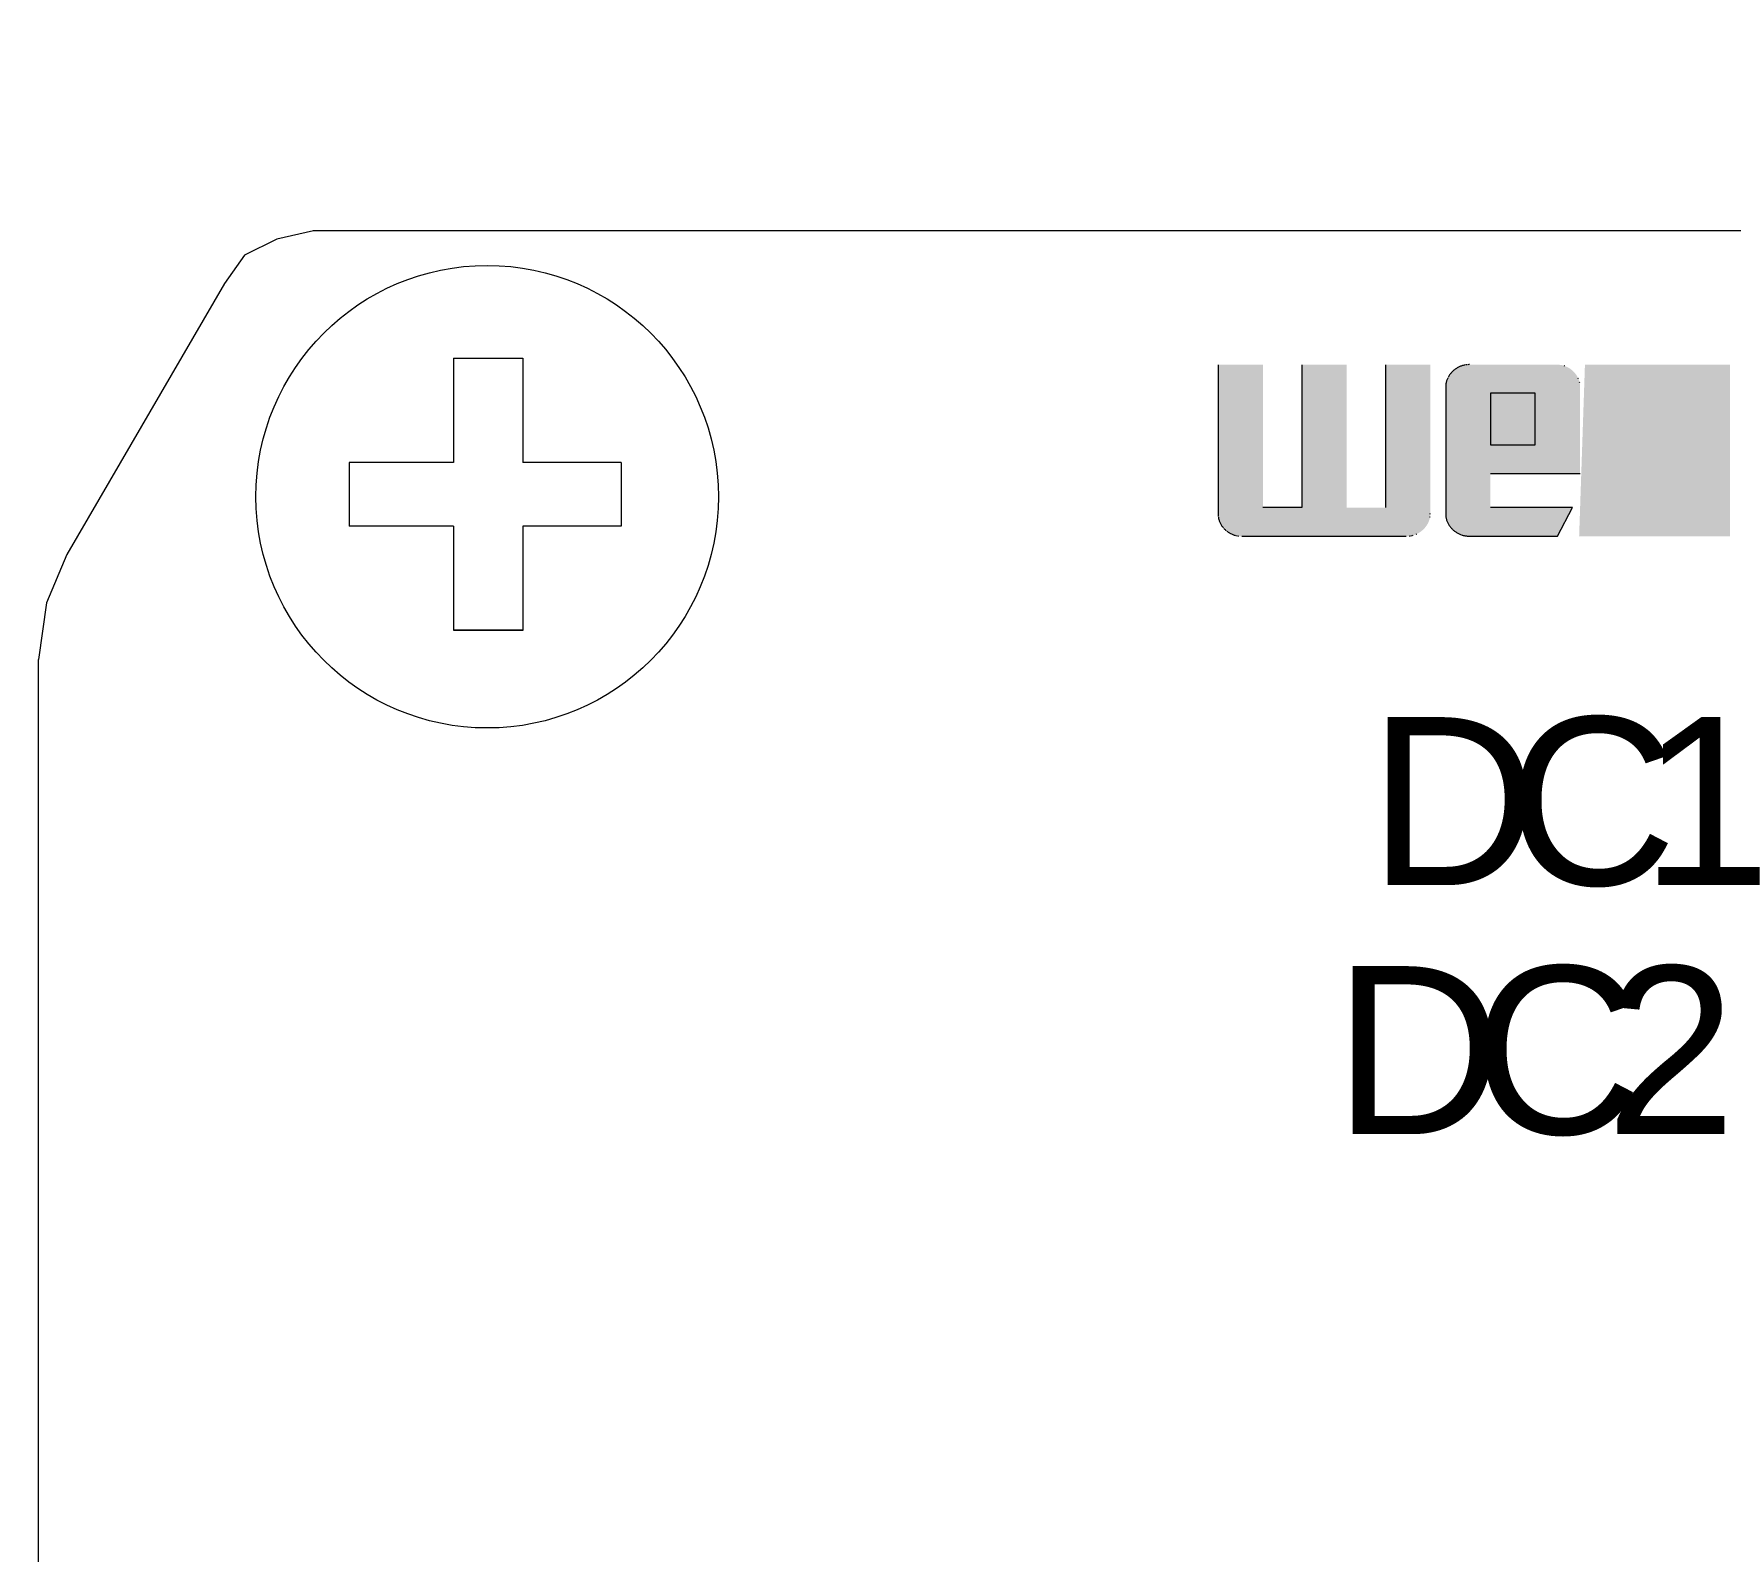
# Model space of a CAD drawing. Header units: millimetres. Extents: x 4137 to 6698, y 1400 to 3585.
# Drawn here: x 5666.22 to 5690.99, y 3343.9 to 3366.05 of the extents above; entities that cross this region are included whole.
import ezdxf
from ezdxf.xclip import XClip

# ---------------------------------------------------------------- set-up
doc = ezdxf.new("R2010")
doc.units = ezdxf.units.MM
doc.header["$XCLIPFRAME"] = 2
doc.layers.add('000-PI-Oprema', color=30, linetype='Continuous', lineweight=5)
doc.layers.add('SI-ORMAR-Tekst', color=7, linetype='Continuous', lineweight=5)
doc.styles.add('Arial$001H0', font='arial.ttf')
doc.styles.add('PI0', font='isocpeur.ttf', dxfattribs={"width": 0.9})

# ---------------------------------------------------------------- blocks, each defined once
blk = doc.blocks.new('MF127412_67')
at = {"true_color": 0x231f20}
blk.add_hatch(color=250, dxfattribs=at).paths.add_polyline_path([(138.285, 195.9483), (139.0357, 195.9483), (139.0357, 194.9905), (138.285, 194.9905)])
blk = doc.blocks.new('MF127284_63')
at = {"true_color": 0x231f20}
blk.add_hatch(color=250, dxfattribs=at).paths.add_polyline_path([(137.0147, 195.9479), (138.1993, 195.9479), (138.1993, 194.9902), (137.0147, 194.9902)])
blk = doc.blocks.new('MF127142_57')
at = {"true_color": 0x231f20}
blk.add_hatch(color=250, dxfattribs=at).paths.add_polyline_path([(139.0627, 195.9482), (139.8727, 195.9482), (139.8727, 194.9904), (139.0303, 194.9904)])

msp = doc.modelspace()

# ---------------------------------------------------------------- hatches: boundary and pattern name
at = {"layer": '000-PI-Oprema', "linetype": 'ByBlock', "lineweight": 0}
for points in [[(5685.958, 3361.224), (5685.958, 3359.138), (5685.391, 3359.138), (5685.391, 3361.224), (5684.736, 3361.224), (5684.736, 3359.138), (5684.169, 3359.138), (5684.169, 3361.224), (5683.514, 3361.224), (5683.514, 3359.054), (5683.515, 3359.042), (5683.515, 3359.031), (5683.516, 3359.02), (5683.517, 3359.009), (5683.519, 3358.998), (5683.521, 3358.987), (5683.523, 3358.976), (5683.526, 3358.966), (5683.529, 3358.955), (5683.532, 3358.945), (5683.536, 3358.935), (5683.54, 3358.925), (5683.544, 3358.915), (5683.549, 3358.905), (5683.554, 3358.896), (5683.56, 3358.887), (5683.566, 3358.877), (5683.572, 3358.868), (5683.578, 3358.859), (5683.585, 3358.85), (5683.592, 3358.842), (5683.6, 3358.833), (5683.608, 3358.825), (5683.616, 3358.816), (5683.625, 3358.809), (5683.633, 3358.801), (5683.642, 3358.794), (5683.651, 3358.787), (5683.66, 3358.78), (5683.67, 3358.774), (5683.679, 3358.768), (5683.689, 3358.762), (5683.699, 3358.757), (5683.708, 3358.752), (5683.719, 3358.748), (5683.729, 3358.743), (5683.739, 3358.739), (5683.749, 3358.736), (5683.76, 3358.733), (5683.771, 3358.73), (5683.782, 3358.727), (5683.793, 3358.725), (5683.804, 3358.723), (5683.815, 3358.721), (5683.826, 3358.72), (5683.838, 3358.719), (5683.85, 3358.719), (5683.861, 3358.719), (5686.262, 3358.719), (5686.274, 3358.719), (5686.286, 3358.719), (5686.297, 3358.72), (5686.309, 3358.721), (5686.32, 3358.723), (5686.331, 3358.725), (5686.342, 3358.727), (5686.353, 3358.73), (5686.364, 3358.733), (5686.375, 3358.736), (5686.385, 3358.739), (5686.396, 3358.743), (5686.406, 3358.748), (5686.416, 3358.752), (5686.426, 3358.757), (5686.436, 3358.762), (5686.446, 3358.768), (5686.455, 3358.774), (5686.465, 3358.78), (5686.474, 3358.787), (5686.483, 3358.794), (5686.492, 3358.801), (5686.501, 3358.809), (5686.509, 3358.816), (5686.518, 3358.825), (5686.526, 3358.833), (5686.533, 3358.842), (5686.541, 3358.85), (5686.548, 3358.859), (5686.555, 3358.868), (5686.561, 3358.877), (5686.567, 3358.887), (5686.572, 3358.896), (5686.577, 3358.905), (5686.582, 3358.915), (5686.587, 3358.925), (5686.591, 3358.935), (5686.595, 3358.945), (5686.598, 3358.955), (5686.601, 3358.966), (5686.604, 3358.976), (5686.606, 3358.987), (5686.608, 3358.998), (5686.61, 3359.009), (5686.611, 3359.02), (5686.612, 3359.031), (5686.612, 3359.042), (5686.613, 3359.054), (5686.613, 3361.224)], [(5685.958, 3361.224), (5685.958, 3359.137), (5685.391, 3359.137), (5685.391, 3361.224), (5684.736, 3361.224), (5684.736, 3359.137), (5684.169, 3359.137), (5684.169, 3361.224), (5683.515, 3361.224), (5683.515, 3359.053), (5683.515, 3359.042), (5683.515, 3359.03), (5683.516, 3359.019), (5683.517, 3359.008), (5683.519, 3358.997), (5683.521, 3358.986), (5683.523, 3358.976), (5683.526, 3358.965), (5683.529, 3358.955), (5683.532, 3358.945), (5683.536, 3358.935), (5683.54, 3358.925), (5683.544, 3358.915), (5683.549, 3358.905), (5683.554, 3358.896), (5683.56, 3358.886), (5683.566, 3358.877), (5683.572, 3358.868), (5683.578, 3358.859), (5683.585, 3358.85), (5683.592, 3358.841), (5683.6, 3358.833), (5683.608, 3358.824), (5683.616, 3358.816), (5683.625, 3358.808), (5683.633, 3358.801), (5683.642, 3358.793), (5683.651, 3358.786), (5683.661, 3358.78), (5683.67, 3358.774), (5683.679, 3358.768), (5683.689, 3358.762), (5683.699, 3358.757), (5683.709, 3358.752), (5683.719, 3358.747), (5683.729, 3358.743), (5683.739, 3358.739), (5683.749, 3358.735), (5683.76, 3358.732), (5683.771, 3358.729), (5683.782, 3358.727), (5683.793, 3358.724), (5683.804, 3358.723), (5683.815, 3358.721), (5683.826, 3358.72), (5683.838, 3358.719), (5683.85, 3358.718), (5683.862, 3358.718), (5686.262, 3358.718), (5686.274, 3358.718), (5686.286, 3358.719), (5686.297, 3358.72), (5686.309, 3358.721), (5686.32, 3358.723), (5686.331, 3358.724), (5686.343, 3358.727), (5686.353, 3358.729), (5686.364, 3358.732), (5686.375, 3358.735), (5686.386, 3358.739), (5686.396, 3358.743), (5686.406, 3358.747), (5686.416, 3358.752), (5686.426, 3358.757), (5686.436, 3358.762), (5686.446, 3358.768), (5686.455, 3358.774), (5686.465, 3358.78), (5686.474, 3358.786), (5686.483, 3358.793), (5686.492, 3358.801), (5686.501, 3358.808), (5686.509, 3358.816), (5686.518, 3358.824), (5686.526, 3358.833), (5686.534, 3358.841), (5686.541, 3358.85), (5686.548, 3358.859), (5686.555, 3358.868), (5686.561, 3358.877), (5686.567, 3358.886), (5686.572, 3358.896), (5686.578, 3358.905), (5686.582, 3358.915), (5686.587, 3358.925), (5686.591, 3358.935), (5686.595, 3358.945), (5686.598, 3358.955), (5686.601, 3358.965), (5686.604, 3358.976), (5686.606, 3358.986), (5686.608, 3358.997), (5686.61, 3359.008), (5686.611, 3359.019), (5686.612, 3359.03), (5686.612, 3359.042), (5686.613, 3359.053), (5686.613, 3361.224)], [(5689.375, 3361.225), (5689.363, 3361.225), (5689.352, 3361.224), (5689.34, 3361.223), (5689.329, 3361.222), (5689.317, 3361.22), (5689.306, 3361.218), (5689.295, 3361.216), (5689.284, 3361.214), (5689.274, 3361.211), (5689.263, 3361.208), (5689.253, 3361.204), (5689.242, 3361.2), (5689.232, 3361.196), (5689.222, 3361.191), (5689.212, 3361.186), (5689.203, 3361.181), (5689.193, 3361.175), (5689.183, 3361.169), (5689.174, 3361.163), (5689.165, 3361.157), (5689.156, 3361.15), (5689.147, 3361.142), (5689.138, 3361.135), (5689.13, 3361.127), (5689.121, 3361.119), (5689.113, 3361.11), (5689.106, 3361.102), (5689.098, 3361.093), (5689.091, 3361.085), (5689.085, 3361.076), (5689.079, 3361.067), (5689.073, 3361.057), (5689.067, 3361.048), (5689.062, 3361.038), (5689.057, 3361.029), (5689.053, 3361.019), (5689.049, 3361.009), (5689.045, 3360.999), (5689.042, 3360.989), (5689.039, 3360.978), (5689.036, 3360.968), (5689.034, 3360.957), (5689.032, 3360.946), (5689.03, 3360.935), (5689.029, 3360.924), (5689.028, 3360.913), (5689.027, 3360.901), (5689.027, 3360.89), (5689.027, 3360.097), (5689.027, 3360.086), (5689.028, 3360.074), (5689.029, 3360.063), (5689.03, 3360.052), (5689.032, 3360.042), (5689.034, 3360.031), (5689.036, 3360.02), (5689.039, 3360.01), (5689.042, 3360), (5689.045, 3359.99), (5689.049, 3359.98), (5689.053, 3359.97), (5689.057, 3359.96), (5689.062, 3359.95), (5689.067, 3359.941), (5689.073, 3359.932), (5689.079, 3359.923), (5689.085, 3359.914), (5689.091, 3359.905), (5689.098, 3359.896), (5689.106, 3359.887), (5689.113, 3359.879), (5689.121, 3359.871), (5689.13, 3359.863), (5689.138, 3359.855), (5689.147, 3359.847), (5689.156, 3359.84), (5689.165, 3359.833), (5689.174, 3359.826), (5689.183, 3359.82), (5689.193, 3359.814), (5689.203, 3359.808), (5689.212, 3359.803), (5689.222, 3359.798), (5689.232, 3359.793), (5689.242, 3359.789), (5689.253, 3359.785), (5689.263, 3359.782), (5689.274, 3359.778), (5689.284, 3359.776), (5689.295, 3359.773), (5689.306, 3359.771), (5689.317, 3359.769), (5689.329, 3359.767), (5689.34, 3359.766), (5689.352, 3359.765), (5689.363, 3359.765), (5689.375, 3359.765), (5690.337, 3359.765), (5690.337, 3359.138), (5689.019, 3359.138), (5688.802, 3358.719), (5690.635, 3358.719), (5690.648, 3358.719), (5690.66, 3358.72), (5690.672, 3358.721), (5690.684, 3358.722), (5690.696, 3358.723), (5690.708, 3358.725), (5690.72, 3358.727), (5690.731, 3358.73), (5690.742, 3358.733), (5690.753, 3358.736), (5690.764, 3358.74), (5690.775, 3358.743), (5690.785, 3358.748), (5690.795, 3358.752), (5690.805, 3358.757), (5690.815, 3358.762), (5690.825, 3358.768), (5690.835, 3358.774), (5690.844, 3358.78), (5690.853, 3358.787), (5690.862, 3358.794), (5690.871, 3358.801), (5690.88, 3358.809), (5690.889, 3358.817), (5690.897, 3358.825), (5690.905, 3358.834), (5690.913, 3358.842), (5690.92, 3358.851), (5690.927, 3358.86), (5690.933, 3358.869), (5690.94, 3358.878), (5690.946, 3358.887), (5690.951, 3358.896), (5690.956, 3358.906), (5690.961, 3358.916), (5690.965, 3358.925), (5690.97, 3358.935), (5690.973, 3358.946), (5690.977, 3358.956), (5690.98, 3358.966), (5690.982, 3358.977), (5690.985, 3358.987), (5690.987, 3358.998), (5690.988, 3359.009), (5690.989, 3359.02), (5690.99, 3359.031), (5690.991, 3359.043), (5690.991, 3359.054), (5690.991, 3359.848), (5690.991, 3359.859), (5690.99, 3359.87), (5690.989, 3359.881), (5690.988, 3359.892), (5690.987, 3359.903), (5690.985, 3359.913), (5690.982, 3359.924), (5690.98, 3359.934), (5690.977, 3359.944), (5690.973, 3359.955), (5690.97, 3359.964), (5690.965, 3359.974), (5690.961, 3359.984), (5690.956, 3359.994), (5690.951, 3360.003), (5690.946, 3360.012), (5690.94, 3360.022), (5690.933, 3360.031), (5690.927, 3360.04), (5690.92, 3360.048), (5690.913, 3360.057), (5690.905, 3360.066), (5690.897, 3360.074), (5690.889, 3360.082), (5690.88, 3360.09), (5690.871, 3360.098), (5690.862, 3360.105), (5690.853, 3360.112), (5690.844, 3360.119), (5690.835, 3360.125), (5690.825, 3360.131), (5690.815, 3360.137), (5690.806, 3360.142), (5690.796, 3360.147), (5690.786, 3360.151), (5690.775, 3360.156), (5690.765, 3360.16), (5690.754, 3360.163), (5690.744, 3360.166), (5690.733, 3360.169), (5690.722, 3360.172), (5690.71, 3360.174), (5690.699, 3360.176), (5690.688, 3360.177), (5690.676, 3360.178), (5690.664, 3360.179), (5690.652, 3360.18), (5690.64, 3360.18), (5689.682, 3360.18), (5689.682, 3360.807), (5690.688, 3360.807), (5690.909, 3361.225)], [(5689.375, 3361.224), (5689.363, 3361.224), (5689.352, 3361.224), (5689.34, 3361.223), (5689.329, 3361.222), (5689.317, 3361.22), (5689.306, 3361.218), (5689.295, 3361.216), (5689.284, 3361.213), (5689.274, 3361.21), (5689.263, 3361.207), (5689.253, 3361.204), (5689.242, 3361.2), (5689.232, 3361.195), (5689.222, 3361.191), (5689.212, 3361.186), (5689.203, 3361.181), (5689.193, 3361.175), (5689.184, 3361.169), (5689.174, 3361.163), (5689.165, 3361.156), (5689.156, 3361.149), (5689.147, 3361.142), (5689.138, 3361.134), (5689.13, 3361.127), (5689.121, 3361.118), (5689.113, 3361.11), (5689.106, 3361.102), (5689.098, 3361.093), (5689.091, 3361.084), (5689.085, 3361.075), (5689.079, 3361.066), (5689.073, 3361.057), (5689.067, 3361.048), (5689.062, 3361.038), (5689.057, 3361.028), (5689.053, 3361.019), (5689.049, 3361.009), (5689.045, 3360.999), (5689.042, 3360.988), (5689.039, 3360.978), (5689.036, 3360.967), (5689.034, 3360.957), (5689.032, 3360.946), (5689.03, 3360.935), (5689.029, 3360.924), (5689.028, 3360.912), (5689.027, 3360.901), (5689.027, 3360.889), (5689.027, 3360.097), (5689.027, 3360.085), (5689.028, 3360.074), (5689.029, 3360.063), (5689.03, 3360.052), (5689.032, 3360.041), (5689.034, 3360.031), (5689.036, 3360.02), (5689.039, 3360.01), (5689.042, 3359.999), (5689.045, 3359.989), (5689.049, 3359.979), (5689.053, 3359.969), (5689.057, 3359.96), (5689.062, 3359.95), (5689.067, 3359.941), (5689.073, 3359.931), (5689.079, 3359.922), (5689.085, 3359.913), (5689.091, 3359.904), (5689.098, 3359.896), (5689.106, 3359.887), (5689.113, 3359.879), (5689.121, 3359.87), (5689.13, 3359.862), (5689.138, 3359.854), (5689.147, 3359.847), (5689.156, 3359.839), (5689.165, 3359.832), (5689.174, 3359.826), (5689.184, 3359.819), (5689.193, 3359.813), (5689.203, 3359.808), (5689.212, 3359.802), (5689.222, 3359.798), (5689.232, 3359.793), (5689.242, 3359.789), (5689.253, 3359.785), (5689.263, 3359.781), (5689.274, 3359.778), (5689.284, 3359.775), (5689.295, 3359.773), (5689.306, 3359.77), (5689.317, 3359.769), (5689.329, 3359.767), (5689.34, 3359.766), (5689.352, 3359.765), (5689.363, 3359.765), (5689.375, 3359.764), (5690.337, 3359.764), (5690.337, 3359.138), (5689.019, 3359.138), (5688.802, 3358.719), (5690.635, 3358.719), (5690.648, 3358.719), (5690.66, 3358.719), (5690.672, 3358.72), (5690.685, 3358.721), (5690.696, 3358.723), (5690.708, 3358.725), (5690.72, 3358.727), (5690.731, 3358.73), (5690.742, 3358.732), (5690.753, 3358.736), (5690.764, 3358.739), (5690.775, 3358.743), (5690.785, 3358.747), (5690.795, 3358.752), (5690.805, 3358.757), (5690.815, 3358.762), (5690.825, 3358.768), (5690.835, 3358.774), (5690.844, 3358.78), (5690.853, 3358.787), (5690.862, 3358.794), (5690.871, 3358.801), (5690.88, 3358.809), (5690.889, 3358.817), (5690.897, 3358.825), (5690.905, 3358.833), (5690.913, 3358.842), (5690.92, 3358.851), (5690.927, 3358.859), (5690.934, 3358.868), (5690.94, 3358.877), (5690.946, 3358.887), (5690.951, 3358.896), (5690.956, 3358.906), (5690.961, 3358.915), (5690.966, 3358.925), (5690.97, 3358.935), (5690.973, 3358.945), (5690.977, 3358.955), (5690.98, 3358.966), (5690.982, 3358.976), (5690.985, 3358.987), (5690.987, 3358.998), (5690.988, 3359.009), (5690.99, 3359.02), (5690.99, 3359.031), (5690.991, 3359.042), (5690.991, 3359.054), (5690.991, 3359.847), (5690.991, 3359.859), (5690.99, 3359.87), (5690.99, 3359.881), (5690.988, 3359.892), (5690.987, 3359.902), (5690.985, 3359.913), (5690.982, 3359.923), (5690.98, 3359.934), (5690.977, 3359.944), (5690.973, 3359.954), (5690.97, 3359.964), (5690.966, 3359.974), (5690.961, 3359.984), (5690.956, 3359.993), (5690.951, 3360.003), (5690.946, 3360.012), (5690.94, 3360.021), (5690.934, 3360.03), (5690.927, 3360.039), (5690.92, 3360.048), (5690.913, 3360.057), (5690.905, 3360.065), (5690.897, 3360.074), (5690.889, 3360.082), (5690.88, 3360.09), (5690.871, 3360.098), (5690.862, 3360.105), (5690.853, 3360.112), (5690.844, 3360.118), (5690.835, 3360.125), (5690.825, 3360.131), (5690.816, 3360.136), (5690.806, 3360.142), (5690.796, 3360.147), (5690.786, 3360.151), (5690.775, 3360.155), (5690.765, 3360.159), (5690.754, 3360.163), (5690.744, 3360.166), (5690.733, 3360.169), (5690.722, 3360.171), (5690.711, 3360.174), (5690.699, 3360.175), (5690.688, 3360.177), (5690.676, 3360.178), (5690.664, 3360.179), (5690.652, 3360.18), (5690.64, 3360.18), (5689.683, 3360.18), (5689.683, 3360.806), (5690.688, 3360.806), (5690.909, 3361.224)]]:
    msp.add_hatch(color=0, dxfattribs=at).paths.add_polyline_path(points)
h = msp.add_hatch(color=0, dxfattribs=at)
h.paths.add_polyline_path([(5687.188, 3361.225), (5687.176, 3361.225), (5687.165, 3361.224), (5687.153, 3361.224), (5687.141, 3361.222), (5687.13, 3361.221), (5687.118, 3361.219), (5687.107, 3361.217), (5687.096, 3361.214), (5687.085, 3361.211), (5687.075, 3361.208), (5687.064, 3361.204), (5687.054, 3361.2), (5687.043, 3361.196), (5687.033, 3361.192), (5687.023, 3361.187), (5687.013, 3361.181), (5687.004, 3361.176), (5686.994, 3361.17), (5686.985, 3361.164), (5686.976, 3361.157), (5686.967, 3361.15), (5686.958, 3361.143), (5686.949, 3361.135), (5686.94, 3361.127), (5686.932, 3361.119), (5686.924, 3361.111), (5686.916, 3361.102), (5686.909, 3361.094), (5686.902, 3361.085), (5686.895, 3361.076), (5686.889, 3361.067), (5686.883, 3361.058), (5686.878, 3361.048), (5686.873, 3361.039), (5686.868, 3361.029), (5686.863, 3361.019), (5686.859, 3361.009), (5686.856, 3360.999), (5686.852, 3360.989), (5686.849, 3360.979), (5686.847, 3360.968), (5686.844, 3360.957), (5686.842, 3360.947), (5686.841, 3360.936), (5686.839, 3360.924), (5686.839, 3360.913), (5686.838, 3360.902), (5686.838, 3360.89), (5686.838, 3359.055), (5686.838, 3359.043), (5686.839, 3359.032), (5686.839, 3359.021), (5686.841, 3359.009), (5686.842, 3358.999), (5686.844, 3358.988), (5686.847, 3358.977), (5686.849, 3358.967), (5686.852, 3358.956), (5686.856, 3358.946), (5686.859, 3358.936), (5686.863, 3358.926), (5686.868, 3358.916), (5686.873, 3358.906), (5686.878, 3358.897), (5686.883, 3358.887), (5686.889, 3358.878), (5686.895, 3358.869), (5686.902, 3358.86), (5686.909, 3358.851), (5686.916, 3358.843), (5686.924, 3358.834), (5686.932, 3358.826), (5686.94, 3358.817), (5686.949, 3358.809), (5686.958, 3358.802), (5686.967, 3358.795), (5686.976, 3358.788), (5686.985, 3358.781), (5686.994, 3358.775), (5687.004, 3358.769), (5687.013, 3358.763), (5687.023, 3358.758), (5687.033, 3358.753), (5687.043, 3358.749), (5687.054, 3358.744), (5687.064, 3358.74), (5687.075, 3358.737), (5687.085, 3358.733), (5687.096, 3358.731), (5687.107, 3358.728), (5687.118, 3358.726), (5687.13, 3358.724), (5687.141, 3358.722), (5687.153, 3358.721), (5687.165, 3358.72), (5687.176, 3358.72), (5687.188, 3358.72), (5688.471, 3358.72), (5688.691, 3359.139), (5687.492, 3359.139), (5687.492, 3359.637), (5688.802, 3359.637), (5688.802, 3360.89), (5688.801, 3360.902), (5688.801, 3360.913), (5688.8, 3360.924), (5688.799, 3360.936), (5688.797, 3360.947), (5688.795, 3360.957), (5688.793, 3360.968), (5688.79, 3360.979), (5688.787, 3360.989), (5688.784, 3360.999), (5688.78, 3361.009), (5688.776, 3361.019), (5688.772, 3361.029), (5688.767, 3361.039), (5688.762, 3361.048), (5688.756, 3361.058), (5688.75, 3361.067), (5688.744, 3361.076), (5688.737, 3361.085), (5688.731, 3361.094), (5688.723, 3361.102), (5688.716, 3361.111), (5688.708, 3361.119), (5688.699, 3361.127), (5688.691, 3361.135), (5688.682, 3361.143), (5688.673, 3361.15), (5688.664, 3361.157), (5688.655, 3361.164), (5688.646, 3361.17), (5688.637, 3361.176), (5688.627, 3361.181), (5688.617, 3361.187), (5688.607, 3361.192), (5688.597, 3361.196), (5688.587, 3361.2), (5688.577, 3361.204), (5688.566, 3361.208), (5688.556, 3361.211), (5688.545, 3361.214), (5688.534, 3361.217), (5688.523, 3361.219), (5688.512, 3361.221), (5688.501, 3361.222), (5688.489, 3361.224), (5688.477, 3361.224), (5688.466, 3361.225), (5688.454, 3361.225)])
h.paths.add_polyline_path([(5687.492, 3360.807), (5688.146, 3360.807), (5688.146, 3360.056), (5687.492, 3360.056)])
h = msp.add_hatch(color=0, dxfattribs=at)
h.paths.add_polyline_path([(5687.189, 3361.225), (5687.176, 3361.225), (5687.165, 3361.224), (5687.153, 3361.223), (5687.141, 3361.222), (5687.13, 3361.221), (5687.118, 3361.219), (5687.107, 3361.216), (5687.096, 3361.214), (5687.085, 3361.211), (5687.075, 3361.208), (5687.064, 3361.204), (5687.054, 3361.2), (5687.043, 3361.196), (5687.033, 3361.191), (5687.023, 3361.186), (5687.013, 3361.181), (5687.004, 3361.175), (5686.994, 3361.17), (5686.985, 3361.163), (5686.976, 3361.157), (5686.967, 3361.15), (5686.958, 3361.142), (5686.949, 3361.135), (5686.94, 3361.127), (5686.932, 3361.119), (5686.924, 3361.111), (5686.916, 3361.102), (5686.909, 3361.093), (5686.902, 3361.085), (5686.895, 3361.076), (5686.889, 3361.067), (5686.883, 3361.057), (5686.878, 3361.048), (5686.873, 3361.039), (5686.868, 3361.029), (5686.863, 3361.019), (5686.859, 3361.009), (5686.856, 3360.999), (5686.852, 3360.989), (5686.849, 3360.978), (5686.847, 3360.968), (5686.844, 3360.957), (5686.842, 3360.946), (5686.841, 3360.935), (5686.839, 3360.924), (5686.839, 3360.913), (5686.838, 3360.901), (5686.838, 3360.89), (5686.838, 3359.054), (5686.838, 3359.043), (5686.839, 3359.031), (5686.839, 3359.02), (5686.841, 3359.009), (5686.842, 3358.998), (5686.844, 3358.987), (5686.847, 3358.977), (5686.849, 3358.966), (5686.852, 3358.956), (5686.856, 3358.946), (5686.859, 3358.936), (5686.863, 3358.926), (5686.868, 3358.916), (5686.873, 3358.906), (5686.878, 3358.897), (5686.883, 3358.887), (5686.889, 3358.878), (5686.895, 3358.869), (5686.902, 3358.86), (5686.909, 3358.851), (5686.916, 3358.842), (5686.924, 3358.834), (5686.932, 3358.825), (5686.94, 3358.817), (5686.949, 3358.809), (5686.958, 3358.802), (5686.967, 3358.794), (5686.976, 3358.787), (5686.985, 3358.781), (5686.994, 3358.775), (5687.004, 3358.769), (5687.013, 3358.763), (5687.023, 3358.758), (5687.033, 3358.753), (5687.043, 3358.748), (5687.054, 3358.744), (5687.064, 3358.74), (5687.075, 3358.736), (5687.085, 3358.733), (5687.096, 3358.73), (5687.107, 3358.728), (5687.118, 3358.725), (5687.13, 3358.724), (5687.141, 3358.722), (5687.153, 3358.721), (5687.165, 3358.72), (5687.176, 3358.719), (5687.189, 3358.719), (5688.471, 3358.719), (5688.691, 3359.138), (5687.492, 3359.138), (5687.492, 3359.637), (5688.802, 3359.637), (5688.802, 3360.89), (5688.802, 3360.901), (5688.801, 3360.913), (5688.8, 3360.924), (5688.799, 3360.935), (5688.797, 3360.946), (5688.795, 3360.957), (5688.793, 3360.968), (5688.79, 3360.978), (5688.787, 3360.989), (5688.784, 3360.999), (5688.78, 3361.009), (5688.776, 3361.019), (5688.772, 3361.029), (5688.767, 3361.039), (5688.762, 3361.048), (5688.756, 3361.057), (5688.75, 3361.067), (5688.744, 3361.076), (5688.738, 3361.085), (5688.731, 3361.093), (5688.723, 3361.102), (5688.716, 3361.111), (5688.708, 3361.119), (5688.699, 3361.127), (5688.691, 3361.135), (5688.682, 3361.142), (5688.673, 3361.15), (5688.664, 3361.157), (5688.655, 3361.163), (5688.646, 3361.17), (5688.637, 3361.175), (5688.627, 3361.181), (5688.617, 3361.186), (5688.607, 3361.191), (5688.597, 3361.196), (5688.587, 3361.2), (5688.577, 3361.204), (5688.566, 3361.208), (5688.556, 3361.211), (5688.545, 3361.214), (5688.534, 3361.216), (5688.523, 3361.219), (5688.512, 3361.221), (5688.501, 3361.222), (5688.489, 3361.223), (5688.477, 3361.224), (5688.466, 3361.225), (5688.454, 3361.225)])
h.paths.add_polyline_path([(5687.492, 3360.807), (5688.146, 3360.807), (5688.146, 3360.056), (5687.492, 3360.056)])

# ---------------------------------------------------------------- linework, layer by layer
at = {"layer": '000-PI-Oprema', "color": 0, "linetype": 'ByBlock', "lineweight": 0}
for p, q in [((5670.304, 3363.176), (5669.772, 3363.057)), ((5670.304, 3363.176), (5669.772, 3363.057)), ((5670.304, 3363.176), (5669.772, 3363.057)), ((5717.342, 3363.176), (5670.303, 3363.176)), ((5717.342, 3363.176), (5670.303, 3363.176)), ((5717.342, 3363.176), (5670.303, 3363.176)), ((5669.772, 3363.057), (5669.299, 3362.823)), ((5669.772, 3363.057), (5669.299, 3362.823)), ((5669.772, 3363.057), (5669.299, 3362.823)), ((5669.299, 3362.823), (5669.005, 3362.41)), ((5669.299, 3362.823), (5669.005, 3362.41)), ((5669.299, 3362.823), (5669.005, 3362.41)), ((5669.005, 3362.41), (5666.703, 3358.454)), ((5669.005, 3362.409), (5666.703, 3358.454)), ((5669.005, 3362.409), (5666.703, 3358.454)), ((5672.349, 3361.32), (5672.349, 3359.798)), ((5672.349, 3361.319), (5673.363, 3361.319)), ((5672.349, 3361.319), (5673.363, 3361.319)), ((5672.349, 3361.319), (5672.349, 3359.798)), ((5673.363, 3361.32), (5673.363, 3359.798)), ((5673.363, 3361.319), (5673.363, 3359.798)), ((5672.349, 3359.797), (5670.826, 3359.797)), ((5672.349, 3359.797), (5670.826, 3359.797)), ((5670.827, 3359.798), (5670.827, 3358.868)), ((5670.827, 3359.798), (5670.827, 3358.867)), ((5674.801, 3359.797), (5673.363, 3359.797)), ((5674.801, 3359.797), (5673.363, 3359.797)), ((5674.8, 3359.798), (5674.8, 3358.868)), ((5674.8, 3359.798), (5674.8, 3358.867)), ((5672.349, 3358.868), (5670.827, 3358.868)), ((5672.349, 3358.867), (5670.827, 3358.867)), ((5672.349, 3358.868), (5672.349, 3357.346)), ((5672.349, 3358.867), (5672.349, 3357.346)), ((5674.8, 3358.868), (5673.363, 3358.868)), ((5674.8, 3358.867), (5673.363, 3358.867)), ((5666.703, 3358.454), (5666.407, 3357.747)), ((5666.703, 3358.454), (5666.407, 3357.747)), ((5666.703, 3358.454), (5666.407, 3357.747)), ((5666.407, 3357.747), (5666.29, 3356.92)), ((5666.407, 3357.747), (5666.29, 3356.92)), ((5666.407, 3357.747), (5666.29, 3356.92)), ((5666.29, 3249.384), (5666.29, 3356.921)), ((5666.29, 3249.383), (5666.29, 3356.921)), ((5666.29, 3249.383), (5666.29, 3356.921))]:
    msp.add_line(p, q, dxfattribs=at)
for points in [[(5673.363, 3358.867), (5673.363, 3357.346), (5672.349, 3357.346)], [(5673.363, 3358.867), (5673.363, 3357.345), (5672.349, 3357.345)]]:
    msp.add_lwpolyline(points, dxfattribs=at)
at = {"layer": '000-PI-Oprema', "color": 0, "linetype": 'ByBlock', "lineweight": 0, "ltscale": 0.25}
msp.add_circle((5672.843, 3359.296), 3.377, dxfattribs=at)
msp.add_circle((5672.843, 3359.296), 3.377, dxfattribs=at)

# ---------------------------------------------------------------- block references
at = {"layer": '000-PI-Oprema', "color": 0, "linetype": 'ByBlock', "lineweight": 0}
ref = msp.add_blockref('MF127284_63', (5325.084, 2848.624), dxfattribs=dict(at, xscale=2.616, yscale=2.616, zscale=2.616))
XClip(ref).set_block_clipping_path([(137.9488149007, 195.9479448107), (137.9488149007, 195.1503190782), (137.7318492466, 195.1503190782), (137.7318492466, 195.9479448107), (137.4817353143, 195.9479448107), (137.4817353143, 195.1503190782), (137.2647696601, 195.1503190782), (137.2647696601, 195.9479448107), (137.0146557278, 195.9479448107), (137.0146557278, 195.1182150947), (137.0147236885, 195.1138338747), (137.0149275736, 195.1095073068), (137.0152673879, 195.1052350918), (137.0157431359, 195.1010169308), (137.0163548224, 195.0968525246), (137.0171024521, 195.0927415742), (137.0179860296, 195.0886837805), (137.0190055596, 195.0846788446), (137.0201610467, 195.0807264672), (137.0214524957, 195.0768263495), (137.0228799112, 195.0729781923), (137.0244432979, 195.0691816966), (137.0261426605, 195.0654365633), (137.0279780035, 195.0617424934), (137.0299493318, 195.0580991877), (137.0320566499, 195.0545063474), (137.0342999626, 195.0509636733), (137.0366792745, 195.0474708663), (137.0391945903, 195.0440276274), (137.0418459147, 195.0406336576), (137.0446332523, 195.0372886578), (137.0475566078, 195.033992329), (137.0506159859, 195.030744372), (137.0538113912, 195.0275444878), (137.0570597882, 195.024521729), (137.0603667482, 195.0216277033), (137.0637319583, 195.0188624014), (137.0671551053, 195.016225814), (137.0706358761, 195.0137179317), (137.0741739578, 195.0113387452), (137.0777690371, 195.0090882451), (137.0814208011, 195.0069664221), (137.0851289367, 195.0049732669), (137.0888931307, 195.00310877), (137.0927130702, 195.0013729221), (137.0965884421, 194.999765714), (137.1005189332, 194.9982871362), (137.1045042305, 194.9969371795), (137.108544021, 194.9957158344), (137.1126379916, 194.9946230916), (137.1167858291, 194.9936589418), (137.1209872206, 194.9928233756), (137.1252418529, 194.9921163837), (137.1295494131, 194.9915379567), (137.1339095879, 194.9910880854), (137.1383220644, 194.9907667603), (137.1427865294, 194.990573972), (137.1473026699, 194.9905097114), (138.0652268304, 194.9905097114), (138.0697447411, 194.990573972), (138.0742144201, 194.9907667603), (138.0786354095, 194.9910880854), (138.0830072513, 194.9915379567), (138.0873294876, 194.9921163837), (138.0916016605, 194.9928233756), (138.0958233121, 194.9936589418), (138.0999939844, 194.9946230916), (138.1041132195, 194.9957158344), (138.1081805595, 194.9969371795), (138.1121955465, 194.9982871362), (138.1161577225, 194.999765714), (138.1200666296, 195.0013729221), (138.1239218099, 195.00310877), (138.1277228054, 195.0049732669), (138.1314691583, 195.0069664221), (138.1351604106, 195.0090882451), (138.1387961043, 195.0113387452), (138.1423757816, 195.0137179317), (138.1458989846, 195.016225814), (138.1493652552, 195.0188624014), (138.1527741357, 195.0216277033), (138.1561251679, 195.024521729), (138.1594178942, 195.0275444878), (138.162698469, 195.030744372), (138.1658359234, 195.033992329), (138.1688305704, 195.0372886578), (138.1716827232, 195.0406336576), (138.1743926947, 195.0440276274), (138.1769607981, 195.0474708663), (138.1793873464, 195.0509636733), (138.1816726528, 195.0545063474), (138.1838170302, 195.0580991877), (138.1858207917, 195.0617424934), (138.1876842505, 195.0654365633), (138.1894077195, 195.0691816966), (138.1909915119, 195.0729781923), (138.1924359407, 195.0768263495), (138.1937413191, 195.0807264672), (138.19490796, 195.0846788446), (138.1959361765, 195.0886837805), (138.1968262818, 195.0927415742), (138.1975785889, 195.0968525246), (138.1981934108, 195.1010169308), (138.1986710606, 195.1052350918), (138.1990118515, 195.1095073068), (138.1992160964, 195.1138338747), (138.1992841085, 195.1182150947), (138.1992841085, 195.9479448107)])
ref = msp.add_blockref('MF127284_63', (5325.084, 2848.624), dxfattribs=dict(at, xscale=2.616, yscale=2.616, zscale=2.616))
XClip(ref).set_block_clipping_path([(137.9488149007, 195.9479448107), (137.9488149007, 195.1503190782), (137.7318492466, 195.1503190782), (137.7318492466, 195.9479448107), (137.4817353143, 195.9479448107), (137.4817353143, 195.1503190782), (137.2647696601, 195.1503190782), (137.2647696601, 195.9479448107), (137.0146557278, 195.9479448107), (137.0146557278, 195.1182150947), (137.0147236885, 195.1138338747), (137.0149275736, 195.1095073068), (137.0152673879, 195.1052350918), (137.0157431359, 195.1010169308), (137.0163548224, 195.0968525246), (137.0171024521, 195.0927415742), (137.0179860296, 195.0886837805), (137.0190055596, 195.0846788446), (137.0201610467, 195.0807264672), (137.0214524957, 195.0768263495), (137.0228799112, 195.0729781923), (137.0244432979, 195.0691816966), (137.0261426605, 195.0654365633), (137.0279780035, 195.0617424934), (137.0299493318, 195.0580991877), (137.0320566499, 195.0545063474), (137.0342999626, 195.0509636733), (137.0366792745, 195.0474708663), (137.0391945903, 195.0440276274), (137.0418459147, 195.0406336576), (137.0446332523, 195.0372886578), (137.0475566078, 195.033992329), (137.0506159859, 195.030744372), (137.0538113912, 195.0275444878), (137.0570597882, 195.024521729), (137.0603667482, 195.0216277033), (137.0637319583, 195.0188624014), (137.0671551053, 195.016225814), (137.0706358761, 195.0137179317), (137.0741739578, 195.0113387452), (137.0777690371, 195.0090882451), (137.0814208011, 195.0069664221), (137.0851289367, 195.0049732669), (137.0888931307, 195.00310877), (137.0927130702, 195.0013729221), (137.0965884421, 194.999765714), (137.1005189332, 194.9982871362), (137.1045042305, 194.9969371795), (137.108544021, 194.9957158344), (137.1126379916, 194.9946230916), (137.1167858291, 194.9936589418), (137.1209872206, 194.9928233756), (137.1252418529, 194.9921163837), (137.1295494131, 194.9915379567), (137.1339095879, 194.9910880854), (137.1383220644, 194.9907667603), (137.1427865294, 194.990573972), (137.1473026699, 194.9905097114), (138.0652268304, 194.9905097114), (138.0697447411, 194.990573972), (138.0742144201, 194.9907667603), (138.0786354095, 194.9910880854), (138.0830072513, 194.9915379567), (138.0873294876, 194.9921163837), (138.0916016605, 194.9928233756), (138.0958233121, 194.9936589418), (138.0999939844, 194.9946230916), (138.1041132195, 194.9957158344), (138.1081805595, 194.9969371795), (138.1121955465, 194.9982871362), (138.1161577225, 194.999765714), (138.1200666296, 195.0013729221), (138.1239218099, 195.00310877), (138.1277228054, 195.0049732669), (138.1314691583, 195.0069664221), (138.1351604106, 195.0090882451), (138.1387961043, 195.0113387452), (138.1423757816, 195.0137179317), (138.1458989846, 195.016225814), (138.1493652552, 195.0188624014), (138.1527741357, 195.0216277033), (138.1561251679, 195.024521729), (138.1594178942, 195.0275444878), (138.162698469, 195.030744372), (138.1658359234, 195.033992329), (138.1688305704, 195.0372886578), (138.1716827232, 195.0406336576), (138.1743926947, 195.0440276274), (138.1769607981, 195.0474708663), (138.1793873464, 195.0509636733), (138.1816726528, 195.0545063474), (138.1838170302, 195.0580991877), (138.1858207917, 195.0617424934), (138.1876842505, 195.0654365633), (138.1894077195, 195.0691816966), (138.1909915119, 195.0729781923), (138.1924359407, 195.0768263495), (138.1937413191, 195.0807264672), (138.19490796, 195.0846788446), (138.1959361765, 195.0886837805), (138.1968262818, 195.0927415742), (138.1975785889, 195.0968525246), (138.1981934108, 195.1010169308), (138.1986710606, 195.1052350918), (138.1990118515, 195.1095073068), (138.1992160964, 195.1138338747), (138.1992841085, 195.1182150947), (138.1992841085, 195.9479448107)])
ref = msp.add_blockref('MF127412_67', (5325.084, 2848.624), dxfattribs=dict(at, xscale=2.616, yscale=2.616, zscale=2.616))
XClip(ref).set_block_clipping_path([(138.4190596686, 195.9482893202), (138.4144579046, 195.9482250595), (138.4099115122, 195.9480322713), (138.4054207997, 195.9477109462), (138.4009860757, 195.9472610748), (138.3966076485, 195.9466826479), (138.3922858265, 195.945975656), (138.3880209181, 195.9451400898), (138.3838132317, 195.94417594), (138.3796630757, 195.9430831972), (138.3755707585, 195.9418618521), (138.3715365885, 195.9405118953), (138.3675608741, 195.9390333176), (138.3636439237, 195.9374261094), (138.3597860457, 195.9356902616), (138.3559875485, 195.9338257647), (138.3522487405, 195.9318326095), (138.3485699301, 195.9297107864), (138.3449514257, 195.9274602864), (138.3413935356, 195.9250810998), (138.3378965684, 195.9225732175), (138.3344608323, 195.9199366301), (138.3310866359, 195.9171713283), (138.3277742874, 195.9142773026), (138.3245240953, 195.9112545437), (138.3212878497, 195.908057214), (138.3181944675, 195.9048114376), (138.3152434909, 195.901516766), (138.3124344618, 195.8981727506), (138.3097669223, 195.8947789428), (138.3072404146, 195.891334894), (138.3048544807, 195.8878401556), (138.3026086627, 195.8842942791), (138.3005025026, 195.8806968159), (138.2985355425, 195.8770473174), (138.2967073246, 195.873345335), (138.2950173908, 195.8695904202), (138.2934652832, 195.8657821243), (138.292050544, 195.8619199988), (138.2907727152, 195.8580035951), (138.2896313389, 195.8540324647), (138.2886259571, 195.8500061589), (138.2877561119, 195.8459242291), (138.2870213454, 195.8417862268), (138.2864211997, 195.8375917034), (138.2859552168, 195.8333402104), (138.2856229389, 195.8290312991), (138.2854239079, 195.8246645209), (138.285357666, 195.8202394274), (138.285357666, 195.1189256456), (138.2854239079, 195.1144592827), (138.2856229389, 195.1100548238), (138.2859552168, 195.1057118204), (138.2864211997, 195.1014298239), (138.2870213454, 195.0972083857), (138.2877561119, 195.0930470573), (138.2886259571, 195.08894539), (138.2896313389, 195.0849029353), (138.2907727152, 195.0809192446), (138.292050544, 195.0769938693), (138.2934652832, 195.0731263608), (138.2950173908, 195.0693162706), (138.2967073246, 195.0655631501), (138.2985355425, 195.0618665507), (138.3005025026, 195.0582260238), (138.3026086627, 195.0546411208), (138.3048544807, 195.0511113932), (138.3072404146, 195.0476363924), (138.3097669223, 195.0442156697), (138.3124344618, 195.0408487767), (138.3152434909, 195.0375352648), (138.3181944675, 195.0342746852), (138.3212878497, 195.0310665896), (138.3245240953, 195.0279105292), (138.3277742874, 195.0248876614), (138.3310866359, 195.0219933211), (138.3344608323, 195.0192275176), (138.3378965684, 195.0165902605), (138.3413935356, 195.0140815589), (138.3449514257, 195.0117014223), (138.3485699301, 195.0094498599), (138.3522487405, 195.0073268812), (138.3559875485, 195.0053324954), (138.3597860457, 195.003466712), (138.3636439237, 195.0017295402), (138.3675608741, 195.0001209895), (138.3715365885, 194.9986410691), (138.3755707585, 194.9972897884), (138.3796630757, 194.9960671567), (138.3838132317, 194.9949731835), (138.3880209181, 194.9940078779), (138.3922858265, 194.9931712495), (138.3966076485, 194.9924633075), (138.4009860757, 194.9918840612), (138.4054207997, 194.9914335201), (138.4099115122, 194.9911116935), (138.4144579046, 194.9909185906), (138.4190596686, 194.9908542209), (138.9094259474, 194.9908542209), (138.993389384, 195.1503190782), (138.5354823642, 195.1503190782), (138.5354823642, 195.3411773682), (139.0360762702, 195.3411773682), (139.0360762702, 195.8202394274), (139.0360064817, 195.8246645209), (139.0357974278, 195.8290312991), (139.0354495757, 195.8333402104), (139.0349633927, 195.8375917034), (139.0343393461, 195.8417862268), (139.0335779031, 195.8459242291), (139.032679531, 195.8500061589), (139.0316446972, 195.8540324647), (139.0304738687, 195.8580035951), (139.029167513, 195.8619199988), (139.0277260973, 195.8657821243), (139.0261500888, 195.8695904202), (139.0244399549, 195.873345335), (139.0225961628, 195.8770473174), (139.0206191798, 195.8806968159), (139.0185094731, 195.8842942791), (139.0162675101, 195.8878401556), (139.0138937579, 195.891334894), (139.0113886839, 195.8947789428), (139.0087527554, 195.8981727506), (139.0059864395, 195.901516766), (139.0030902036, 195.9048114376), (139.000064515, 195.908057214), (138.9969098409, 195.9112545437), (138.9936201496, 195.9142773026), (138.9902753344, 195.9171713283), (138.9868755587, 195.9199366301), (138.9834209862, 195.9225732175), (138.9799117804, 195.9250810998), (138.9763481047, 195.9274602864), (138.9727301229, 195.9297107864), (138.9690579983, 195.9318326095), (138.9653318947, 195.9338257647), (138.9615519754, 195.9356902616), (138.957718404, 195.9374261094), (138.9538313442, 195.9390333176), (138.9498909594, 195.9405118953), (138.9458974131, 195.9418618521), (138.941850869, 195.9430831972), (138.9377514906, 195.94417594), (138.9335994414, 195.9451400898), (138.9293948849, 195.945975656), (138.9251379847, 195.9466826479), (138.9208289044, 195.9472610748), (138.9164678075, 195.9477109462), (138.9120548576, 195.9480322713), (138.9075902181, 195.9482250595), (138.9030740526, 195.9482893202)])
ref = msp.add_blockref('MF127412_67', (5325.084, 2848.624), dxfattribs=dict(at, xscale=2.616, yscale=2.616, zscale=2.616))
XClip(ref).set_block_clipping_path([(138.4190596686, 195.9482893202), (138.4144579046, 195.9482250595), (138.4099115122, 195.9480322713), (138.4054207997, 195.9477109462), (138.4009860757, 195.9472610748), (138.3966076485, 195.9466826479), (138.3922858265, 195.945975656), (138.3880209181, 195.9451400898), (138.3838132317, 195.94417594), (138.3796630757, 195.9430831972), (138.3755707585, 195.9418618521), (138.3715365885, 195.9405118953), (138.3675608741, 195.9390333176), (138.3636439237, 195.9374261094), (138.3597860457, 195.9356902616), (138.3559875485, 195.9338257647), (138.3522487405, 195.9318326095), (138.3485699301, 195.9297107864), (138.3449514257, 195.9274602864), (138.3413935356, 195.9250810998), (138.3378965684, 195.9225732175), (138.3344608323, 195.9199366301), (138.3310866359, 195.9171713283), (138.3277742874, 195.9142773026), (138.3245240953, 195.9112545437), (138.3212878497, 195.908057214), (138.3181944675, 195.9048114376), (138.3152434909, 195.901516766), (138.3124344618, 195.8981727506), (138.3097669223, 195.8947789428), (138.3072404146, 195.891334894), (138.3048544807, 195.8878401556), (138.3026086627, 195.8842942791), (138.3005025026, 195.8806968159), (138.2985355425, 195.8770473174), (138.2967073246, 195.873345335), (138.2950173908, 195.8695904202), (138.2934652832, 195.8657821243), (138.292050544, 195.8619199988), (138.2907727152, 195.8580035951), (138.2896313389, 195.8540324647), (138.2886259571, 195.8500061589), (138.2877561119, 195.8459242291), (138.2870213454, 195.8417862268), (138.2864211997, 195.8375917034), (138.2859552168, 195.8333402104), (138.2856229389, 195.8290312991), (138.2854239079, 195.8246645209), (138.285357666, 195.8202394274), (138.285357666, 195.1189256456), (138.2854239079, 195.1144592827), (138.2856229389, 195.1100548238), (138.2859552168, 195.1057118204), (138.2864211997, 195.1014298239), (138.2870213454, 195.0972083857), (138.2877561119, 195.0930470573), (138.2886259571, 195.08894539), (138.2896313389, 195.0849029353), (138.2907727152, 195.0809192446), (138.292050544, 195.0769938693), (138.2934652832, 195.0731263608), (138.2950173908, 195.0693162706), (138.2967073246, 195.0655631501), (138.2985355425, 195.0618665507), (138.3005025026, 195.0582260238), (138.3026086627, 195.0546411208), (138.3048544807, 195.0511113932), (138.3072404146, 195.0476363924), (138.3097669223, 195.0442156697), (138.3124344618, 195.0408487767), (138.3152434909, 195.0375352648), (138.3181944675, 195.0342746852), (138.3212878497, 195.0310665896), (138.3245240953, 195.0279105292), (138.3277742874, 195.0248876614), (138.3310866359, 195.0219933211), (138.3344608323, 195.0192275176), (138.3378965684, 195.0165902605), (138.3413935356, 195.0140815589), (138.3449514257, 195.0117014223), (138.3485699301, 195.0094498599), (138.3522487405, 195.0073268812), (138.3559875485, 195.0053324954), (138.3597860457, 195.003466712), (138.3636439237, 195.0017295402), (138.3675608741, 195.0001209895), (138.3715365885, 194.9986410691), (138.3755707585, 194.9972897884), (138.3796630757, 194.9960671567), (138.3838132317, 194.9949731835), (138.3880209181, 194.9940078779), (138.3922858265, 194.9931712495), (138.3966076485, 194.9924633075), (138.4009860757, 194.9918840612), (138.4054207997, 194.9914335201), (138.4099115122, 194.9911116935), (138.4144579046, 194.9909185906), (138.4190596686, 194.9908542209), (138.9094259474, 194.9908542209), (138.993389384, 195.1503190782), (138.5354823642, 195.1503190782), (138.5354823642, 195.3411773682), (139.0360762702, 195.3411773682), (139.0360762702, 195.8202394274), (139.0360064817, 195.8246645209), (139.0357974278, 195.8290312991), (139.0354495757, 195.8333402104), (139.0349633927, 195.8375917034), (139.0343393461, 195.8417862268), (139.0335779031, 195.8459242291), (139.032679531, 195.8500061589), (139.0316446972, 195.8540324647), (139.0304738687, 195.8580035951), (139.029167513, 195.8619199988), (139.0277260973, 195.8657821243), (139.0261500888, 195.8695904202), (139.0244399549, 195.873345335), (139.0225961628, 195.8770473174), (139.0206191798, 195.8806968159), (139.0185094731, 195.8842942791), (139.0162675101, 195.8878401556), (139.0138937579, 195.891334894), (139.0113886839, 195.8947789428), (139.0087527554, 195.8981727506), (139.0059864395, 195.901516766), (139.0030902036, 195.9048114376), (139.000064515, 195.908057214), (138.9969098409, 195.9112545437), (138.9936201496, 195.9142773026), (138.9902753344, 195.9171713283), (138.9868755587, 195.9199366301), (138.9834209862, 195.9225732175), (138.9799117804, 195.9250810998), (138.9763481047, 195.9274602864), (138.9727301229, 195.9297107864), (138.9690579983, 195.9318326095), (138.9653318947, 195.9338257647), (138.9615519754, 195.9356902616), (138.957718404, 195.9374261094), (138.9538313442, 195.9390333176), (138.9498909594, 195.9405118953), (138.9458974131, 195.9418618521), (138.941850869, 195.9430831972), (138.9377514906, 195.94417594), (138.9335994414, 195.9451400898), (138.9293948849, 195.945975656), (138.9251379847, 195.9466826479), (138.9208289044, 195.9472610748), (138.9164678075, 195.9477109462), (138.9120548576, 195.9480322713), (138.9075902181, 195.9482250595), (138.9030740526, 195.9482893202)])
at = {"layer": '000-PI-Oprema', "color": 0, "linetype": 'ByBlock', "lineweight": 0, "xscale": 2.616, "yscale": 2.616, "zscale": 2.616}
msp.add_blockref('MF127142_57', (5325.084, 2848.624), dxfattribs=at)
msp.add_blockref('MF127142_57', (5325.084, 2848.624), dxfattribs=at)
at = {"layer": '000-PI-Oprema', "color": 0, "linetype": 'ByBlock', "lineweight": 0}
ref = msp.add_blockref('MF127412_67', (5325.084, 2848.624), dxfattribs=dict(at, xscale=2.616, yscale=2.616, zscale=2.616))
XClip(ref).set_block_clipping_path([(138.5354823642, 195.500974329), (138.7856018056, 195.7881354438)])
ref = msp.add_blockref('MF127412_67', (5325.084, 2848.624), dxfattribs=dict(at, xscale=2.616, yscale=2.616, zscale=2.616))
XClip(ref).set_block_clipping_path([(138.5354823642, 195.500974329), (138.7856018056, 195.7881354438)])

# ---------------------------------------------------------------- texts
at = {"layer": '000-PI-Oprema', "color": 0, "linetype": 'ByBlock', "lineweight": 0, "style": 'Arial$001H0'}
for s, p in [('D', (5685.711, 3353.625)), ('D', (5685.711, 3353.625)), ('C', (5687.739, 3353.625)), ('C', (5687.739, 3353.625)), ('1', (5689.684, 3353.625)), ('1', (5689.684, 3353.625)), ('D', (5685.201, 3349.989)), ('D', (5685.201, 3349.989)), ('C', (5687.229, 3349.989)), ('C', (5687.229, 3349.989)), ('2', (5689.174, 3349.989)), ('2', (5689.174, 3349.989))]:
    msp.add_text(s, height=2.453, dxfattribs=at).set_placement(p)
at = {"layer": 'SI-ORMAR-Tekst', "color": 0, "linetype": 'ByBlock', "lineweight": 0, "style": 'PI0', "width": 0.9}
msp.add_text('-BM1', height=20, rotation=45, dxfattribs=at).set_placement((5633.815, 3343.161))

doc.saveas('drawing.dxf')
